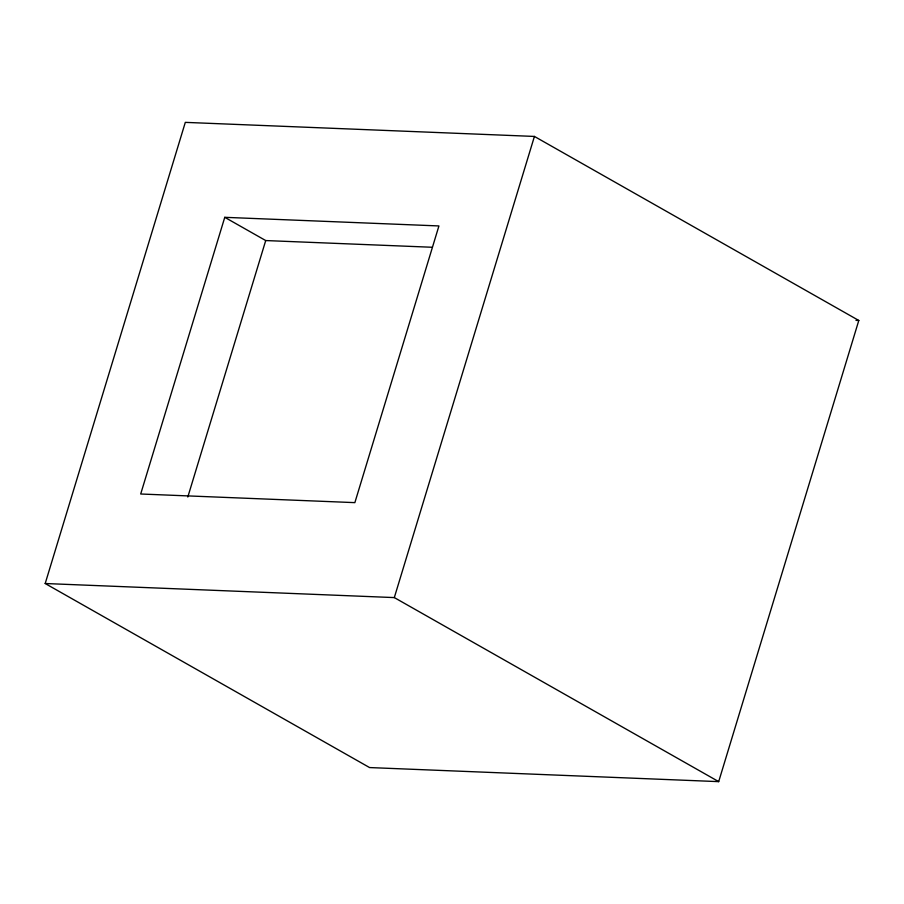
<?xml version="1.0" encoding="UTF-8"?>
<svg xmlns="http://www.w3.org/2000/svg" width="904" height="904" viewBox="0 0 904 904"><rect width="100%" height="100%" fill="white"/><g stroke="black" fill="none" stroke-linecap="round" stroke-linejoin="round"><path stroke-width="1.36" d="M45.2 583.521L185.309 122.368L534.422 136.436L858.8 320.479L718.691 781.632L369.578 767.564L45.2 583.521L394.313 597.589L718.691 781.632M224.768 217.322L140.696 494.002L354.865 502.635L438.926 225.943L224.768 217.322L265.719 240.554L431.988 247.255M187.806 497.008L265.719 240.554M394.313 597.589L534.422 136.436M855.986 320.366L858.8 320.479"/></g></svg>
